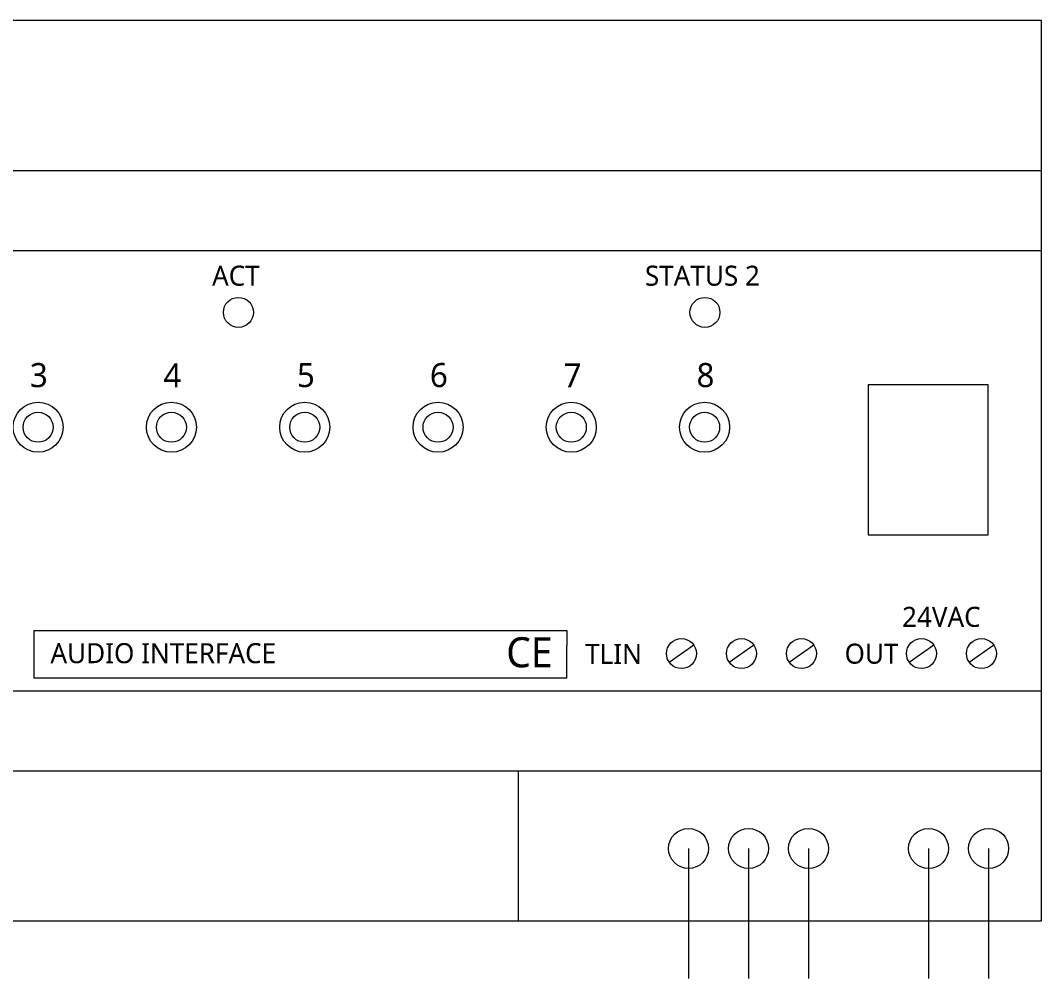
# Model space of a CAD drawing. Header units: millimetres. Extents: x 38 to 197, y -69 to 27.
# Drawn here: x 94.9 to 197, y -68.8 to 27 of the extents above; entities that cross this region are included whole.
import ezdxf

# ---------------------------------------------------------------- set-up
doc = ezdxf.new("R2010")
doc.units = ezdxf.units.MM
doc.header["$LTSCALE"] = 20
doc.layers.add('Ontwerplaag-1', color=7, linetype='Continuous')
doc.styles.add('@Malgun Gothic', font='malgun.ttf')

msp = doc.modelspace()

# ---------------------------------------------------------------- linework, layer by layer
at = {"layer": 'Ontwerplaag-1', "color": 7, "linetype": 'Continuous', "lineweight": 5, "transparency": 33554687}
for p, q in [((38, 12), (197, 12)), ((38, 4), (197, 4)), ((191.66, -9.43), (179.66, -9.43)), ((179.66, -9.43), (179.66, -24.43)), ((191.66, -16.93), (191.66, -9.43)), ((191.66, -24.43), (191.66, -16.93)), ((179.66, -24.43), (191.66, -24.43)), ((96.22, -33.96), (96.22, -38.72)), ((96.22, -33.96), (149.54, -33.96)), ((149.54, -33.96), (149.54, -35.48)), ((149.54, -38.72), (149.54, -35.48)), ((159.76, -37.13), (162.22, -35.42)), ((165.76, -37.13), (168.22, -35.42)), ((171.76, -37.13), (174.22, -35.42)), ((183.76, -37.13), (186.22, -35.42)), ((189.76, -37.13), (192.22, -35.42)), ((96.22, -38.72), (149.54, -38.72)), ((38, -40), (197, -40)), ((38, -48), (197, -48)), ((144.65, -48), (144.65, -63)), ((161.7, -55.76), (161.7, -68.76)), ((167.7, -55.76), (167.7, -68.76)), ((173.7, -55.76), (173.7, -68.76)), ((185.7, -55.76), (185.7, -68.76)), ((191.7, -55.76), (191.7, -68.76))]:
    msp.add_line(p, q, dxfattribs=at)
at = {"layer": 'Ontwerplaag-1', "color": 7, "linetype": 'Continuous', "lineweight": 5, "transparency": 33554687, "flags": 128}
msp.add_lwpolyline([(38, -63), (197, -63), (197, 27), (38, 27)], close=True, dxfattribs=at)
at = {"layer": 'Ontwerplaag-1', "color": 7, "linetype": 'Continuous', "lineweight": 5, "transparency": 33554687}
for centre, radius in [((116.69, -2.18), 1.5), ((163.34, -2.18), 1.5), ((96.66, -13.66), 2.5), ((109.99, -13.66), 2.5), ((123.32, -13.66), 2.5), ((136.65, -13.66), 2.5), ((149.98, -13.66), 2.5), ((163.31, -13.66), 2.5), ((96.66, -13.66), 1.5), ((109.99, -13.66), 1.5), ((123.32, -13.66), 1.5), ((136.65, -13.66), 1.5), ((149.98, -13.66), 1.5), ((163.31, -13.66), 1.5), ((160.99, -36.28), 1.5), ((166.99, -36.28), 1.5), ((172.99, -36.28), 1.5), ((184.99, -36.28), 1.5), ((190.99, -36.28), 1.5), ((161.7, -55.76), 2), ((167.7, -55.76), 2), ((173.7, -55.76), 2), ((185.7, -55.76), 2), ((191.7, -55.76), 2)]:
    msp.add_circle(centre, radius, dxfattribs=at)

# ---------------------------------------------------------------- texts
at = {"layer": 'Ontwerplaag-1', "color": 7, "transparency": 33554687, "attachment_point": 7, "style": '@Malgun Gothic'}
for s, insert, char_height, line_spacing_factor in [('ACT', (114.06, 0.46), 2, 1.004011), ('STATUS 2', (157.34, 0.46), 2, 1.004011), ('3', (95.84, -9.68), 2.4, 0.836677), ('4', (109.2, -9.68), 2.4, 0.836677), ('5', (122.54, -9.68), 2.4, 0.836677), ('6', (135.84, -9.68), 2.4, 0.836677), ('7', (149.2, -9.68), 2.4, 0.836677), ('8', (162.5, -9.68), 2.4, 0.836677), ('24VAC', (183.05, -33.64), 2, 1.004011), ('CE', (143.46, -37.69), 3, 0.669344), ('AUDIO INTERFACE', (97.9, -37.27), 2, 1.004011), ('TLIN', (151.36, -37.32), 2, 1.004011), ('OUT', (177.3, -37.32), 2, 1.004011)]:
    msp.add_mtext(s, dxfattribs=dict(at, insert=insert, char_height=char_height, line_spacing_factor=line_spacing_factor))

doc.saveas('drawing.dxf')
